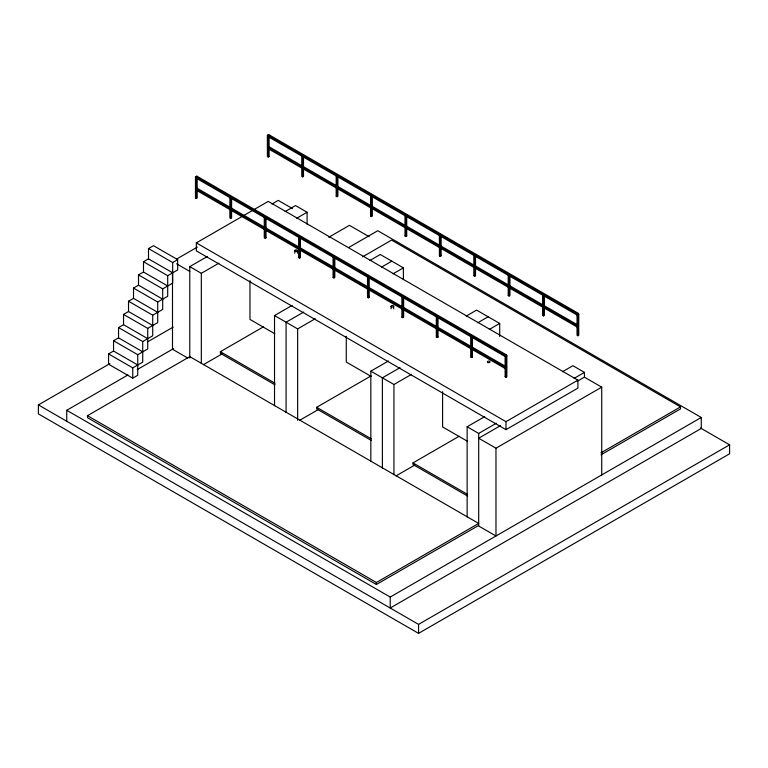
<?xml version="1.0" encoding="UTF-8"?>
<svg xmlns="http://www.w3.org/2000/svg" width="768" height="768" viewBox="0 0 768 768"><rect width="100%" height="100%" fill="white"/><g stroke="black" fill="none" stroke-linecap="round" stroke-linejoin="round"><path stroke-width="1.15" d="M505.987 355.325L506.851 355.824L505.469 356.726L195.811 177.946L195.811 176.746L196.848 176.15L506.506 354.931L506.506 356.122M267.715 135.226L577.373 314.006L577.373 315.206L267.715 136.426L267.715 135.226L268.752 134.63L578.41 313.411L578.41 314.611M197.194 178.214L197.194 198L196.33 198.499L195.466 198L195.466 177.043L196.33 176.554L197.194 177.043M269.098 136.694L269.098 156.48L268.234 156.979L267.37 156.48L267.37 135.533L268.234 135.034L269.098 135.533M195.811 188.717L505.469 367.498L505.469 368.698L195.811 189.917L195.811 188.717L196.848 188.122L401.549 306.307M195.466 198L196.33 197.501M172.685 272.813L148.493 258.845L148.493 248.563L153.485 245.683L177.677 259.651L177.677 269.933L167.693 275.702L143.501 261.734L143.501 272.016L167.693 285.984M143.501 261.734L148.493 258.845M230.736 218.362L230.736 197.414L229.872 196.915L229.872 217.862L230.736 218.362L231.6 217.862L231.6 198.077M302.64 176.842L302.64 155.894L301.776 155.395L301.776 176.342L302.64 176.842L303.504 176.342L303.504 156.557M162.701 299.155L138.509 285.187L138.509 274.896L143.501 272.016M196.33 242.89L268.234 201.379L577.891 380.15L577.891 388.138L505.987 429.658L196.33 250.877L196.33 242.89L505.987 421.67L577.891 380.15M176.64 259.046L197.376 247.075M272.026 203.981L278.246 200.39L292.474 208.598M148.493 248.563L172.685 262.531L177.677 259.651M157.709 312.326L133.517 298.358L133.517 288.067L138.509 285.187M152.717 325.488L128.525 311.53L128.525 301.238L133.517 298.358M189.773 358.022L189.773 266.63L207.398 256.454M285.158 211.555L295.526 205.574L307.085 212.246L307.085 224.112M138.509 274.896L162.701 288.864L172.685 283.104L172.685 262.531M147.725 338.659L123.533 324.691L123.533 314.41L128.525 311.53M189.773 266.63L201.331 273.302L218.957 263.126M296.717 218.227L307.085 212.246M336.182 196.205L337.046 196.704L337.046 175.757L336.182 175.258L336.182 196.205L337.046 195.706M265.142 238.224L265.142 217.277L264.278 216.778L264.278 237.725L265.142 238.224L266.006 237.725L266.006 217.939M337.046 196.704L337.91 196.205L337.91 176.419M133.517 288.067L157.709 302.035L167.693 296.275L167.693 275.702M142.733 351.83L118.541 337.862L118.541 327.581L123.533 324.691M128.525 301.238L152.717 315.206L162.701 309.437L162.701 288.864M137.741 365.002L113.549 351.034L113.549 340.742L118.541 337.862M123.533 314.41L147.725 328.378L157.709 322.608L157.709 302.035M113.549 340.742L137.741 354.71L137.741 375.283L132.749 378.173L108.557 364.205L108.557 353.914L113.549 351.034M118.541 327.581L142.733 341.539L152.717 335.779L152.717 315.206M700.512 428.026L729.6 444.816L729.6 453.792L418.56 633.37L38.4 413.885L38.4 404.909L109.939 363.6M147.264 342.058L173.184 327.091M328.704 237.302L349.44 225.331L369.178 236.726M298.685 257.587L299.549 258.086L299.549 237.139L298.685 236.64L298.685 257.587L299.549 257.098L300.413 257.587L300.413 237.802M370.589 216.077L371.453 216.576L371.453 195.619L370.589 195.12L370.589 216.077L371.453 215.578M299.549 258.086L300.413 257.587M371.453 216.576L372.317 216.077L372.317 209.088M137.741 354.71L147.725 348.95L147.725 328.378M108.557 353.914L132.749 367.882L142.733 362.122L142.733 341.539M66.739 421.267L66.739 410.294L127.91 374.976M137.242 369.59L173.53 348.634M348.749 247.478L377.779 230.717L701.261 417.475L701.261 428.448L390.221 608.026L390.221 597.053L66.739 410.294M87.475 415.68L189.773 356.621L478.694 523.43L376.397 582.49L87.475 415.68L87.475 417.677L376.397 584.486L478.694 525.418M362.678 256.79L391.603 240.096L680.525 406.906L680.525 408.893L600.979 454.819M333.091 277.459L333.955 277.958L333.955 257.002L333.091 256.502L333.091 277.459L333.955 276.96M404.995 235.939L405.859 236.438L405.859 215.482L404.995 214.982L404.995 235.939L405.859 235.44L406.723 235.939L406.723 228.95M333.955 277.958L334.819 277.459L334.819 270.47M405.859 236.438L406.723 235.939M274.522 405.773L274.522 315.562L292.147 305.386M369.907 260.486L380.275 254.506L403.392 267.85L403.392 279.715M275.002 384.845L220.368 353.299L220.368 351.706L263.472 326.813M203.405 364.685L222.067 353.914M303.706 312.058L286.08 322.234L286.08 412.445M381.466 267.158L391.834 261.178M274.522 315.562L297.638 328.906L315.264 318.73M393.024 273.83L403.392 267.85M367.498 297.322L368.362 297.821L368.362 276.864L367.498 276.365L367.498 297.322L368.362 296.822L369.226 297.322L369.226 290.333M439.402 255.802L440.266 256.301L440.266 235.354L439.402 234.854L439.402 255.802L440.266 255.302L441.13 255.802L441.13 234.854L440.266 234.355M368.362 297.821L369.226 297.322M440.266 256.301L441.13 255.802M403.632 317.184L402.768 317.683L402.768 296.736L401.904 296.237L401.904 317.184L402.768 316.685L403.632 317.184L403.632 297.398M475.536 275.664L474.672 276.163L474.672 255.216L473.808 254.717L473.808 275.664L474.672 275.165L475.536 275.664L475.536 255.878M370.829 461.376L370.829 371.165L388.454 360.989M466.214 316.09L476.582 310.109L499.699 323.453L499.699 336.509M436.31 337.046L437.174 337.546L437.174 316.598L436.31 316.099L436.31 337.046L437.174 336.547L438.038 337.046L438.038 317.261M509.942 275.741L509.942 295.526L509.078 296.026L509.078 275.078L508.214 274.579L508.214 295.526L509.078 295.037M437.174 337.546L438.038 337.046M371.309 440.448L316.675 408.902L316.675 407.309L371.069 375.898M299.712 420.288L318.374 409.517M400.013 367.661L382.387 377.837L382.387 468.048M477.773 322.762L488.141 316.781M370.829 371.165L393.946 384.509L411.571 374.333M489.331 329.434L499.699 323.453M472.445 356.918L471.581 357.408L471.581 336.461L470.717 335.962L470.717 356.918L471.581 356.419L472.445 356.918L472.445 337.123M544.349 295.613L544.349 315.398L543.485 315.898L543.485 294.941L542.621 294.442L542.621 315.398L543.485 314.899M195.811 176.746L505.469 355.526L506.506 354.931M577.891 313.814L578.755 314.304L578.755 335.261L577.891 335.76L577.027 335.261L577.027 314.304L578.41 313.411M577.027 314.304L577.891 314.803L578.755 314.304M577.373 325.978L577.373 327.178L267.715 148.397L267.715 147.206L577.373 325.978L578.41 325.382M506.851 355.824L506.851 376.781L505.987 377.28L505.987 356.323L505.123 355.824L505.123 376.781L505.987 376.282M467.136 516.979L467.136 426.768L484.762 416.592M562.522 371.693L572.89 365.712L584.448 372.384L584.448 377.126L577.19 381.36M467.616 496.051L412.982 464.506L412.982 462.912L459.168 436.243M396.019 475.891L414.682 465.12M467.136 426.768L478.694 433.44L496.32 423.264M574.08 378.365L584.448 372.384M500.467 425.654L478.694 438.23L495.974 448.205L601.728 387.149L601.728 474.941M600.979 452.832L680.525 406.906M390.221 597.053L701.261 417.475M38.4 404.909L418.56 624.394L729.6 444.816M302.64 154.896L303.504 155.395M474.672 254.218L475.536 254.717M267.37 135.533L268.234 136.032L268.234 156.979M268.752 146.602L404.88 225.197M406.963 226.397L577.373 324.787M268.234 155.981L269.098 156.48M302.64 175.843L303.504 176.342M473.808 275.664L474.672 276.163M508.214 295.526L509.078 296.026M542.621 315.398L543.485 315.898M584.448 377.174L601.728 387.149M402.768 295.738L403.632 296.237M437.174 315.6L438.038 316.099M471.581 335.462L472.445 335.962M195.466 177.043L196.33 177.542L196.33 198.499M403.632 307.507L505.459 366.298M265.142 237.226L266.006 237.725M401.904 317.184L402.768 317.683M470.717 356.918L471.581 357.408M505.123 376.781L505.987 377.28M176.563 263.789L189.773 271.421M371.021 376.339L346.282 362.064L346.282 336.23M467.328 441.206L442.589 426.922L442.589 391.69M274.714 333.706L249.974 319.421L249.974 280.666M220.368 351.706L275.002 383.251M316.675 407.309L371.309 438.854M412.982 462.912L467.616 494.448M187.738 358.042L172.493 349.238L172.493 272.122M577.891 314.803L577.891 335.76M506.506 366.902L506.506 368.102M505.987 421.67L505.987 429.658M505.469 355.526L505.469 356.726M495.974 448.205L495.974 535.997L478.694 526.022L478.694 433.44M418.56 624.394L418.56 633.37M406.723 216.154L406.723 226.627M393.946 384.509L393.946 474.72M393.696 306.47A1.344 0.778 0 0 1 391.45 306.816A1.344 0.778 0 0 1 392.054 305.52A1.344 0.778 0 0 1 393.696 306.47L393.696 308.813M391.104 306.47L391.104 308.813M376.397 582.49L376.397 584.486M372.317 196.291L372.317 206.765M369.226 277.536L369.226 288.01M334.819 257.674L334.819 268.147M297.638 328.906L297.638 420.298M297.389 250.867A1.344 0.778 0 0 1 295.142 251.213A1.344 0.778 0 0 1 295.747 249.917A1.344 0.778 0 0 1 297.389 250.867L297.389 253.21M294.797 250.867L294.797 253.21M268.752 134.63L268.752 135.83M201.331 273.302L201.331 363.514M196.848 176.15L196.848 177.35M132.749 367.882L132.749 378.173M487.757 362.419A1.344 0.778 0 0 0 490.003 362.074A1.344 0.778 0 0 0 488.362 361.123A1.344 0.778 0 0 0 487.757 362.419"/></g></svg>
